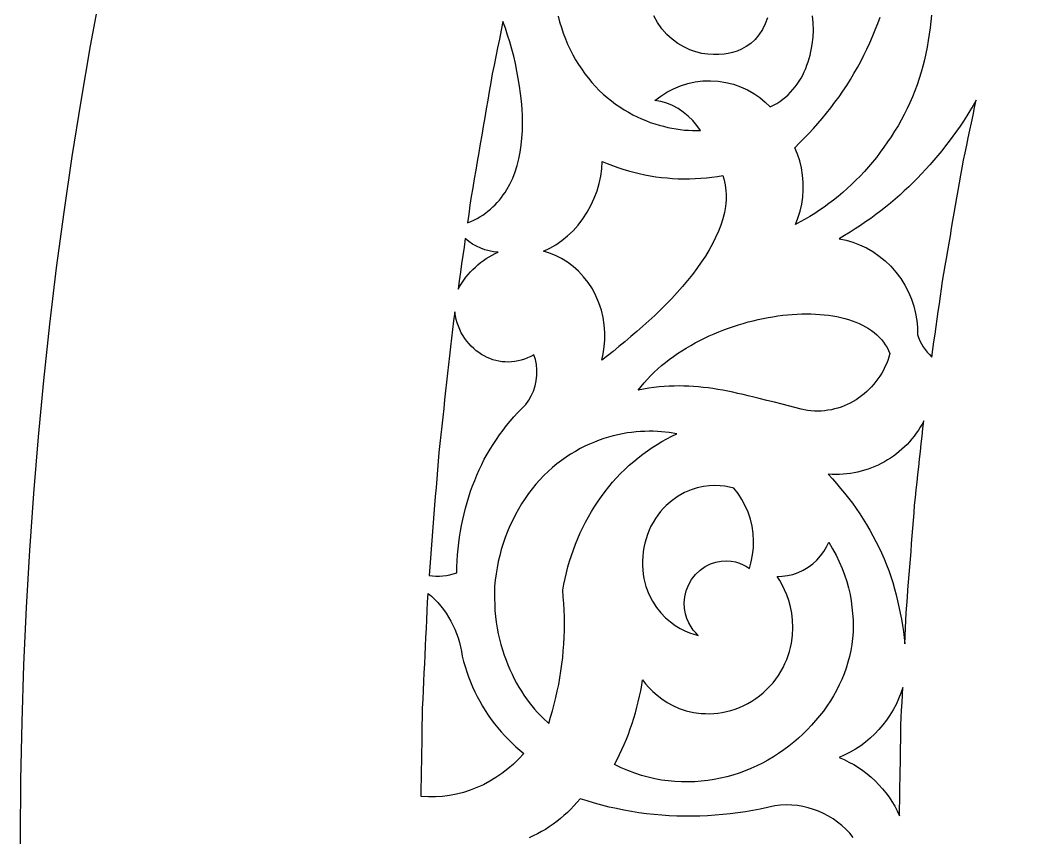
# Model space of a CAD drawing. Extents: x -1903 to -234, y -575 to 545.
# Drawn here: x -1902.9 to -1775.9, y -14.8 to 87.5 of the extents above; entities that cross this region are included whole.
import ezdxf

# ---------------------------------------------------------------- set-up
doc = ezdxf.new("R2010")
doc.units = 0
doc.layers.add('LAYER_1', color=18, linetype='CONTINUOUS')

msp = doc.modelspace()

# ---------------------------------------------------------------- linework, layer by layer
at = {"layer": 'LAYER_1'}
msp.add_lwpolyline([(-1342.912552403855, 545.219890420859, 0.4142135623730951), (-1902.912552403855, -14.78010957914103, 0.4142135623730951), (-1342.912552403855, -574.780109579141, 0.4142135623730951), (-782.912552403855, -14.78010957914103, 0.4142135623730951)], format="xyb", close=True, dxfattribs=at)
for points in [[(-1835.584838867188, 88.0630111694336), (-1835.409057617188, 87.33679962158203), (-1835.183715820312, 86.62749481201172), (-1834.958251953125, 85.91920471191406), (-1834.684692382812, 85.23387145996094), (-1834.411010742188, 84.54951477050781), (-1834.091796875, 83.89366912841797), (-1833.772338867188, 83.23883819580078), (-1833.410400390625, 82.61739349365234), (-1833.048217773438, 81.99695587158203), (-1832.647338867188, 81.41434478759766), (-1832.246215820312, 80.83262634277344), (-1831.810546875, 80.29206848144531), (-1831.374633789062, 79.75253295898438), (-1830.908813476562, 79.25672912597656), (-1830.442749023438, 78.76189422607422), (-1829.951538085938, 78.31269073486328), (-1829.455078125, 77.8633804321289), (-1828.934204101562, 77.45985412597656), (-1828.413330078125, 77.0570297241211), (-1827.878540039062, 76.70130157470703), (-1827.343627929688, 76.34624481201172), (-1826.799560546875, 76.0378189086914), (-1826.25537109375, 75.72987365722656), (-1825.70654296875, 75.46747589111328), (-1825.157592773438, 75.2054443359375), (-1824.60791015625, 74.98734283447266), (-1824.058349609375, 74.76942443847656), (-1823.51171875, 74.59339904785156), (-1822.965087890625, 74.41754150390625), (-1822.424926757812, 74.28111267089844), (-1821.884643554688, 74.14468383789062), (-1821.353515625, 74.04515838623047), (-1820.822509765625, 73.94563293457031), (-1820.302978515625, 73.88017272949219), (-1819.783569335938, 73.81464385986328), (-1819.277709960938, 73.78038024902344), (-1818.77197265625, 73.74607849121094), (-1817.790771484375, 73.73394012451172), (-1818.2353515625, 74.37886810302734), (-1818.7431640625, 74.98709106445312), (-1819.309692382812, 75.54861450195312), (-1819.928833007812, 76.0541000366211), (-1820.588012695312, 76.49465942382812), (-1821.280151367188, 76.86421203613281), (-1822.000122070312, 77.15930938720703), (-1822.737426757812, 77.3775634765625), (-1823.481689453125, 77.51883697509766), (-1822.763793945312, 78.05811309814453), (-1821.990112304688, 78.54808044433594), (-1821.164672851562, 78.97931671142578), (-1820.293334960938, 79.34329223632812), (-1819.383544921875, 79.632080078125), (-1818.443969726562, 79.83915710449219), (-1817.484252929688, 79.9595947265625), (-1816.515258789062, 79.99046325683594), (-1815.548217773438, 79.93061065673828), (-1814.59423828125, 79.78150939941406), (-1813.6640625, 79.54625701904297), (-1812.767700195312, 79.23011779785156), (-1811.914184570312, 78.83985900878906), (-1811.110717773438, 78.38349914550781), (-1810.363525390625, 77.86986541748047), (-1809.676635742188, 77.30841064453125), (-1809.052856445312, 76.7086181640625), (-1808.635498046875, 76.91674041748047), (-1808.236083984375, 77.14434814453125), (-1807.854614257812, 77.39060974121094), (-1807.490844726562, 77.65477752685547), (-1807.14453125, 77.93585205078125), (-1806.815673828125, 78.2330093383789), (-1806.50390625, 78.54560852050781), (-1806.209350585938, 78.8726577758789), (-1805.931762695312, 79.2135238647461), (-1805.6708984375, 79.56721496582031), (-1805.426635742188, 79.93293762207031), (-1805.198974609375, 80.30996704101562), (-1804.987548828125, 80.69750213623047), (-1804.792236328125, 81.09465789794922), (-1804.613037109375, 81.50071716308594), (-1804.44970703125, 81.9148941040039), (-1804.302124023438, 82.3362045288086), (-1804.169921875, 82.76402282714844), (-1804.05322265625, 83.19756317138672), (-1803.951782226562, 83.63593292236328), (-1803.865478515625, 84.07833099365234), (-1803.794067382812, 84.52404022216797), (-1803.695434570312, 85.42186737060547), (-1803.65478515625, 86.32306671142578), (-1803.670776367188, 87.2211685180664), (-1803.742309570312, 88.1094970703125)], [(-1809.403198242188, 87.87344360351562), (-1809.671264648438, 87.1010971069336), (-1810.02880859375, 86.38029479980469), (-1810.462646484375, 85.7261962890625), (-1810.956665039062, 85.1495361328125), (-1811.493530273438, 84.65632629394531), (-1812.056762695312, 84.24813842773438), (-1812.630859375, 83.92285919189453), (-1813.202758789062, 83.67535400390625), (-1813.761962890625, 83.49867248535156), (-1814.300537109375, 83.38458251953125), (-1814.812866210938, 83.32476043701172), (-1815.46484375, 83.26348876953125), (-1816.149291992188, 83.25243377685547), (-1816.8623046875, 83.29932403564453), (-1817.598266601562, 83.4117660522461), (-1818.35009765625, 83.59709167480469), (-1819.109008789062, 83.86172485351562), (-1819.864624023438, 84.21090698242188), (-1820.605224609375, 84.64812469482422), (-1821.318115234375, 85.17428588867188), (-1821.990112304688, 85.7878189086914), (-1822.608276367188, 86.48420715332031), (-1823.160522460938, 87.25584411621094), (-1823.636596679688, 88.09210968017578)], [(-1788.884765625, 88.20648193359375), (-1788.962280273438, 87.4052963256836), (-1789.039672851562, 86.60456848144531), (-1789.161499023438, 85.80484771728516), (-1789.283325195312, 85.00527954101562), (-1789.424926757812, 84.20463562011719), (-1789.56640625, 83.40399932861328), (-1789.751953125, 82.61106872558594), (-1789.9375, 81.81814575195312), (-1790.166625976562, 81.03623962402344), (-1790.395874023438, 80.25410461425781), (-1790.667602539062, 79.4863052368164), (-1790.939575195312, 78.71812438964844), (-1791.252685546875, 77.96743774414062), (-1791.56591796875, 77.21622467041016), (-1791.918579101562, 76.4854507446289), (-1792.271484375, 75.75401306152344), (-1792.661743164062, 75.04573059082031), (-1793.05224609375, 74.336669921875), (-1793.477661132812, 73.65338134765625), (-1793.903442382812, 72.9691162109375), (-1794.361572265625, 72.31287384033203), (-1794.81982421875, 71.65557098388672), (-1795.292846679688, 71.02545928955078), (-1795.759155273438, 70.39286041259766), (-1796.252807617188, 69.79196166992188), (-1796.746704101562, 69.19002532958984), (-1797.264892578125, 68.62113952636719), (-1797.783325195312, 68.05110168457031), (-1798.323120117188, 67.51517486572266), (-1798.863159179688, 66.97815704345703), (-1799.421264648438, 66.47598266601562), (-1799.979614257812, 65.97264099121094), (-1800.552978515625, 65.5046615600586), (-1801.126708984375, 65.03553009033203), (-1801.71240234375, 64.60189819335938), (-1802.298217773438, 64.16714477539062), (-1802.893310546875, 63.76772689819336), (-1803.488403320312, 63.36731338500977), (-1804.089965820312, 63.00201797485352), (-1804.691650390625, 62.6356086730957), (-1805.296997070312, 62.30373001098633), (-1805.902587890625, 61.97088241577148), (-1805.580200195312, 62.79126358032227), (-1805.316528320312, 63.6445198059082), (-1805.115844726562, 64.52438354492188), (-1804.98193359375, 65.42375946044922), (-1804.917114257812, 66.33500671386719), (-1804.922729492188, 67.24992370605469), (-1804.99853515625, 68.160400390625), (-1805.14306640625, 69.05839538574219), (-1805.353881835938, 69.93597412109375), (-1805.626953125, 70.7861328125), (-1805.957641601562, 71.60234832763672), (-1805.378051757812, 72.18803405761719), (-1804.798583984375, 72.77236938476562), (-1804.23388671875, 73.38581848144531), (-1803.652587890625, 73.99462890625), (-1803.092651367188, 74.63249206542969), (-1802.532836914062, 75.26898193359375), (-1801.99658203125, 75.93343353271484), (-1801.460571289062, 76.59664916992188), (-1800.9501953125, 77.28648376464844), (-1800.440063476562, 77.97522735595703), (-1799.95751953125, 78.6891860961914), (-1799.475219726562, 79.40205383300781), (-1799.0224609375, 80.1385498046875), (-1798.569946289062, 80.8741226196289), (-1798.148681640625, 81.63158416748047), (-1797.727661132812, 82.38814544677734), (-1797.339477539062, 83.16482543945312), (-1796.951538085938, 83.94071960449219), (-1796.597778320312, 84.73471069335938), (-1796.244262695312, 85.52803802490234), (-1795.926147460938, 86.33731842041016), (-1795.586181640625, 87.1411361694336), (-1795.2783203125, 87.9576644897461)], [(-1798.650634765625, -14.74060440063477), (-1799.09716796875, -14.21025657653809), (-1799.575073242188, -13.71271991729736), (-1800.082397460938, -13.24886512756348), (-1800.6171875, -12.81975936889648), (-1801.177368164062, -12.4264087677002), (-1801.761108398438, -12.0699291229248), (-1802.366333007812, -11.75137329101562), (-1802.991088867188, -11.47181415557861), (-1803.633422851562, -11.23243427276611), (-1804.291381835938, -11.03434658050537), (-1804.962890625, -10.87868022918701), (-1805.646118164062, -10.76658344268799), (-1806.3388671875, -10.69938850402832), (-1807.039428710938, -10.67818355560303), (-1807.74560546875, -10.70415115356445), (-1808.45556640625, -10.77857112884521), (-1809.377075195312, -10.98371028900146), (-1810.298583984375, -11.18960094451904), (-1811.231811523438, -11.35818386077881), (-1812.164916992188, -11.5274658203125), (-1813.107421875, -11.65811443328857), (-1814.049926757812, -11.78940010070801), (-1814.99951171875, -11.88105773925781), (-1815.948974609375, -11.97301864624023), (-1816.902954101562, -12.02460670471191), (-1817.857055664062, -12.07633495330811), (-1818.813110351562, -12.08693313598633), (-1819.769165039062, -12.09759521484375), (-1820.724853515625, -12.06654071807861), (-1821.680541992188, -12.03547286987305), (-1822.63330078125, -11.96245765686035), (-1823.586059570312, -11.88917446136475), (-1824.533325195312, -11.7739896774292), (-1825.480712890625, -11.65837287902832), (-1826.420166015625, -11.50108909606934), (-1827.359619140625, -11.34312629699707), (-1828.288818359375, -11.14392852783203), (-1829.218139648438, -10.9439001083374), (-1830.134765625, -10.70327091217041), (-1831.051513671875, -10.46176052093506), (-1831.953491210938, -10.18039703369141), (-1832.85546875, -9.89802074432373), (-1833.234619140625, -10.33905220031738), (-1833.613647460938, -10.78066730499268), (-1834.023193359375, -11.19606494903564), (-1834.432739257812, -11.61205863952637), (-1834.8701171875, -11.99827575683594), (-1835.307495117188, -12.38526630401611), (-1835.76953125, -12.73915481567383), (-1836.231567382812, -13.09360980987549), (-1836.71484375, -13.41242408752441), (-1837.197998046875, -13.73176574707031), (-1837.698608398438, -14.01316547393799), (-1838.19921875, -14.2950382232666), (-1838.713134765625, -14.5373706817627), (-1839.22705078125, -14.78010940551758)]]:
    msp.add_lwpolyline(points, dxfattribs=at)
for points in [[(-1842.512084960938, 87.38297271728516), (-1842.733642578125, 86.29313659667969), (-1842.955200195312, 85.20341491699219), (-1843.1767578125, 84.1136245727539), (-1843.398315429688, 83.02384185791016), (-1843.619873046875, 81.93408203125), (-1843.841430664062, 80.8443374633789), (-1844.030639648438, 79.74853515625), (-1844.2177734375, 78.65226745605469), (-1844.404907226562, 77.55601501464844), (-1844.592041015625, 76.45978546142578), (-1844.779174804688, 75.36366271972656), (-1844.966430664062, 74.26746368408203), (-1845.153564453125, 73.1712875366211), (-1845.340698242188, 72.07511901855469), (-1845.52783203125, 70.97907257080078), (-1845.714965820312, 69.88294219970703), (-1845.902099609375, 68.78683471679688), (-1846.089233398438, 67.69074249267578), (-1846.2763671875, 66.59476470947266), (-1846.463500976562, 65.49870300292969), (-1846.632202148438, 64.39974975585938), (-1846.784790039062, 63.29826736450195), (-1846.937377929688, 62.19689559936523), (-1846.52685546875, 62.36416244506836), (-1846.13134765625, 62.54546737670898), (-1845.750854492188, 62.74029922485352), (-1845.38525390625, 62.94834518432617), (-1845.034057617188, 63.16938400268555), (-1844.697387695312, 63.40300369262695), (-1844.375, 63.64880752563477), (-1844.066650390625, 63.90657424926758), (-1843.772094726562, 64.1759033203125), (-1843.4912109375, 64.45650482177734), (-1843.215087890625, 64.74666595458984), (-1842.950439453125, 65.04722595214844), (-1842.69873046875, 65.35800170898438), (-1842.459716796875, 65.67871856689453), (-1842.233154296875, 66.0090560913086), (-1842.018920898438, 66.34873962402344), (-1841.626708984375, 67.05476379394531), (-1841.28173828125, 67.79424285888672), (-1840.982421875, 68.5646743774414), (-1840.727294921875, 69.3636245727539), (-1840.515014648438, 70.1884994506836), (-1840.34423828125, 71.03697967529297), (-1840.21337890625, 71.9063491821289), (-1840.120971679688, 72.79419708251953), (-1840.065673828125, 73.69808197021484), (-1840.046142578125, 74.615478515625), (-1840.060668945312, 75.5437240600586), (-1840.108154296875, 76.48046112060547), (-1840.186889648438, 77.42291259765625), (-1840.295654296875, 78.3686752319336), (-1840.432861328125, 79.31512451171875), (-1840.59423828125, 80.25894927978516), (-1840.756958007812, 81.19361877441406), (-1840.944213867188, 82.1209716796875), (-1841.154907226562, 83.03852081298828), (-1841.387573242188, 83.94345092773438), (-1841.640991210938, 84.83312225341797), (-1841.913696289062, 85.70478057861328), (-1842.204467773438, 86.55572509765625)], [(-1783.283325195312, 77.5511703491211), (-1783.666625976562, 76.88859558105469), (-1784.050170898438, 76.22525024414062), (-1784.457763671875, 75.5771713256836), (-1784.865478515625, 74.92832946777344), (-1785.296875, 74.2951889038086), (-1785.728393554688, 73.66114044189453), (-1786.182983398438, 73.0432357788086), (-1786.637817382812, 72.42436218261719), (-1787.115112304688, 71.82209014892578), (-1787.592651367188, 71.21879577636719), (-1788.092163085938, 70.63257598876953), (-1788.586059570312, 70.0441665649414), (-1789.0869140625, 69.47054290771484), (-1789.587890625, 68.89579010009766), (-1790.1103515625, 68.33909606933594), (-1790.632934570312, 67.78131103515625), (-1791.17626953125, 67.24209594726562), (-1791.719848632812, 66.70167541503906), (-1792.28369140625, 66.18034362792969), (-1792.847778320312, 65.65778350830078), (-1793.431640625, 65.15494537353516), (-1794.015625, 64.6507568359375), (-1794.618896484375, 64.16685485839844), (-1795.222412109375, 63.68159103393555), (-1795.844482421875, 63.21716690063477), (-1796.466918945312, 62.75137710571289), (-1797.107421875, 62.30692672729492), (-1797.748168945312, 61.86118698120117), (-1798.406494140625, 61.43740463256836), (-1799.06494140625, 61.0123176574707), (-1799.740600585938, 60.60971450805664), (-1800.416381835938, 60.20582962036133), (-1799.56591796875, 60.02682876586914), (-1798.71044921875, 59.77706527709961), (-1797.858276367188, 59.45391464233398), (-1797.018188476562, 59.05639266967773), (-1796.199829101562, 58.58456039428711), (-1795.412719726562, 58.04040145874023), (-1794.666381835938, 57.42724227905273), (-1793.969848632812, 56.75012588500977), (-1793.314697265625, 56.01288986206055), (-1792.720336914062, 55.22509384155273), (-1792.195434570312, 54.39578628540039), (-1791.744384765625, 53.53442764282227), (-1791.3701171875, 52.65078353881836), (-1791.07373046875, 51.75433731079102), (-1790.854614257812, 50.85461044311523), (-1790.710815429688, 49.96024703979492), (-1790.639038085938, 49.0793342590332), (-1790.635131835938, 48.21878433227539), (-1790.48974609375, 47.818359375), (-1790.320190429688, 47.42941284179688), (-1790.127075195312, 47.05300903320312), (-1789.911010742188, 46.69021606445312), (-1789.672729492188, 46.34198760986328), (-1789.412963867188, 46.00936889648438), (-1789.13232421875, 45.6932258605957), (-1788.831665039062, 45.39457702636719), (-1788.696166992188, 46.34505844116211), (-1788.560791015625, 47.29545211791992), (-1788.425415039062, 48.245849609375), (-1788.2900390625, 49.19633102416992), (-1788.154663085938, 50.14672470092773), (-1788.019287109375, 51.09720230102539), (-1787.883911132812, 52.0475959777832), (-1787.74853515625, 52.99807357788086), (-1787.613159179688, 53.94846725463867), (-1787.477783203125, 54.89886093139648), (-1787.335083007812, 55.84817886352539), (-1787.169921875, 56.79385757446289), (-1787.004760742188, 57.7396125793457), (-1786.839599609375, 58.6852912902832), (-1786.674438476562, 59.63105392456055), (-1786.50927734375, 60.57673263549805), (-1786.344116210938, 61.52240371704102), (-1786.178955078125, 62.46816635131836), (-1786.013793945312, 63.41383743286133), (-1785.8486328125, 64.35958862304688), (-1785.683471679688, 65.30526733398438), (-1785.518310546875, 66.25102233886719), (-1785.353149414062, 67.19669342041016), (-1785.18798828125, 68.14236450195312), (-1785.022827148438, 69.08811950683594), (-1784.84228515625, 70.03083801269531), (-1784.6474609375, 70.9709243774414), (-1784.452514648438, 71.91092681884766), (-1784.257690429688, 72.85101318359375), (-1784.062866210938, 73.791015625), (-1783.867919921875, 74.73101043701172), (-1783.673095703125, 75.67109680175781), (-1783.478271484375, 76.61109161376953)], [(-1814.970092773438, 68.10076141357422), (-1814.857788085938, 67.7198486328125), (-1814.764282226562, 67.33783721923828), (-1814.689208984375, 66.95481872558594), (-1814.63232421875, 66.5707778930664), (-1814.59326171875, 66.185791015625), (-1814.571655273438, 65.80004119873047), (-1814.567016601562, 65.41352081298828), (-1814.5791015625, 65.02629852294922), (-1814.607543945312, 64.63855743408203), (-1814.651977539062, 64.25019836425781), (-1814.787353515625, 63.47232437133789), (-1814.982299804688, 62.69342422485352), (-1815.23388671875, 61.91391372680664), (-1815.539428710938, 61.13467025756836), (-1815.895751953125, 60.35622787475586), (-1816.28125, 59.57629776000977), (-1816.704956054688, 58.79753494262695), (-1817.170654296875, 58.02168655395508), (-1817.675659179688, 57.24946212768555), (-1818.217041015625, 56.48184585571289), (-1818.7919921875, 55.71941757202148), (-1819.3974609375, 54.96303176879883), (-1820.03076171875, 54.21367263793945), (-1820.688842773438, 53.47206497192383), (-1821.368896484375, 52.73915481567383), (-1822.067993164062, 52.0160026550293), (-1822.783325195312, 51.30332565307617), (-1823.511962890625, 50.60224533081055), (-1824.250854492188, 49.91379928588867), (-1824.999389648438, 49.24726486206055), (-1825.748291015625, 48.5787239074707), (-1826.500122070312, 47.94379043579102), (-1827.252197265625, 47.30691909790039), (-1827.99560546875, 46.70795440673828), (-1828.724243164062, 46.10527038574219), (-1829.427368164062, 45.54437255859375), (-1830.130737304688, 44.98190307617188), (-1829.959106445312, 45.80800628662109), (-1829.844848632812, 46.67097091674805), (-1829.768188476562, 47.56171798706055), (-1829.758422851562, 48.4756965637207), (-1829.822265625, 49.40473556518555), (-1829.963256835938, 50.33897018432617), (-1830.183349609375, 51.26803207397461), (-1830.482666015625, 52.18078994750977), (-1830.859497070312, 53.06607437133789), (-1831.310180664062, 53.9129753112793), (-1831.829345703125, 54.71154403686523), (-1832.409912109375, 55.45283889770508), (-1833.043701171875, 56.12932968139648), (-1833.721313476562, 56.73527908325195), (-1834.43310546875, 57.26694107055664), (-1835.169311523438, 57.72207260131836), (-1835.92041015625, 58.1005973815918), (-1836.677368164062, 58.40384292602539), (-1837.432006835938, 58.63456344604492), (-1836.651000976562, 59.00449752807617), (-1835.8818359375, 59.44728469848633), (-1835.1328125, 59.9627799987793), (-1834.412963867188, 60.54933547973633), (-1833.731079101562, 61.20379257202148), (-1833.095458984375, 61.92144393920898), (-1832.513916015625, 62.69608688354492), (-1831.967529296875, 63.51626205444336), (-1831.484375, 64.37722778320312), (-1831.07080078125, 65.27005767822266), (-1830.729736328125, 66.18527221679688), (-1830.462158203125, 67.11309051513672), (-1830.26806640625, 68.0440444946289), (-1830.145385742188, 68.96931457519531), (-1830.091186523438, 69.88041687011719), (-1829.4462890625, 69.61780548095703), (-1828.801391601562, 69.35568237304688), (-1828.140380859375, 69.1277084350586), (-1827.479370117188, 68.90013122558594), (-1826.804565429688, 68.70801544189453), (-1826.129760742188, 68.51611328125), (-1825.443725585938, 68.36072540283203), (-1824.757568359375, 68.2053451538086), (-1824.062866210938, 68.08708190917969), (-1823.368041992188, 67.96881866455078), (-1822.667358398438, 67.88799285888672), (-1821.966552734375, 67.80706024169922), (-1821.262451171875, 67.76371765136719), (-1820.558471679688, 67.72016143798828), (-1819.853881835938, 67.71390533447266), (-1819.1494140625, 67.7074203491211), (-1818.447021484375, 67.73785400390625), (-1817.744750976562, 67.76777648925781), (-1817.047241210938, 67.83396911621094), (-1816.349975585938, 67.8995590209961), (-1815.659912109375, 68.00050354003906)], [(-1843.106323242188, 58.51214981079102), (-1843.668212890625, 58.57033157348633), (-1844.220825195312, 58.67448806762695), (-1844.762084960938, 58.82406997680664), (-1845.289794921875, 59.01804733276367), (-1845.8017578125, 59.25564193725586), (-1846.295654296875, 59.53610610961914), (-1846.769165039062, 59.85853958129883), (-1847.220336914062, 60.2221565246582), (-1847.370483398438, 59.16774368286133), (-1847.520751953125, 58.11343002319336), (-1847.6708984375, 57.05900955200195), (-1847.821044921875, 56.00469589233398), (-1847.971313476562, 54.95027542114258), (-1848.121459960938, 53.89595413208008), (-1847.894287109375, 54.28435897827148), (-1847.653686523438, 54.66140365600586), (-1847.400268554688, 55.02653884887695), (-1847.134155273438, 55.3795051574707), (-1846.85595703125, 55.71985244750977), (-1846.56591796875, 56.04705429077148), (-1846.2646484375, 56.36076736450195), (-1845.952270507812, 56.66064071655273), (-1845.62939453125, 56.94616317749023), (-1845.29638671875, 57.21709060668945), (-1844.953491210938, 57.47281265258789), (-1844.601318359375, 57.71318435668945), (-1844.240112304688, 57.93761825561523), (-1843.870239257812, 58.14587020874023), (-1843.4921875, 58.33745193481445)], [(-1838.63037109375, 45.68172836303711), (-1839.020874023438, 45.4685173034668), (-1839.41552734375, 45.2846565246582), (-1839.813232421875, 45.12962341308594), (-1840.213256835938, 45.00289154052734), (-1840.614501953125, 44.90412521362305), (-1841.016235351562, 44.83271026611328), (-1841.417358398438, 44.78821563720703), (-1841.817138671875, 44.77031326293945), (-1842.214477539062, 44.77838897705078), (-1842.608520507812, 44.81201171875), (-1842.998413085938, 44.87075805664062), (-1843.383056640625, 44.95418930053711), (-1843.76171875, 45.06169128417969), (-1844.133422851562, 45.19301605224609), (-1844.497314453125, 45.34744262695312), (-1844.852294921875, 45.52471923828125), (-1845.197509765625, 45.72420883178711), (-1845.532104492188, 45.945556640625), (-1845.855224609375, 46.1881217956543), (-1846.165771484375, 46.45153427124023), (-1846.463012695312, 46.7352409362793), (-1846.745849609375, 47.03876876831055), (-1847.013549804688, 47.36154937744141), (-1847.265014648438, 47.70309448242188), (-1847.49951171875, 48.06292343139648), (-1847.716064453125, 48.44034194946289), (-1847.91357421875, 48.83504486083984), (-1848.085083007812, 49.24551773071289), (-1848.229614257812, 49.67136764526367), (-1848.35205078125, 50.11259078979492), (-1848.451293945312, 50.56865310668945), (-1848.526611328125, 51.03902053833008), (-1848.682373046875, 49.94440841674805), (-1848.829345703125, 48.84859848022461), (-1848.95068359375, 47.74954605102539), (-1849.072021484375, 46.65049362182617), (-1849.193359375, 45.55153656005859), (-1849.314819335938, 44.45248794555664), (-1849.436157226562, 43.35343551635742), (-1849.557495117188, 42.2543830871582), (-1849.678833007812, 41.15542602539062), (-1849.800170898438, 40.05637741088867), (-1849.921508789062, 38.95732498168945), (-1850.042846679688, 37.85837173461914), (-1850.164184570312, 36.75931930541992), (-1850.285522460938, 35.66027069091797), (-1850.406860351562, 34.56122207641602), (-1850.528198242188, 33.46226501464844), (-1850.622924804688, 32.36070251464844), (-1850.709594726562, 31.25837326049805), (-1850.796264648438, 30.15604400634766), (-1850.882934570312, 29.05381393432617), (-1850.969604492188, 27.95148468017578), (-1851.056274414062, 26.84915924072266), (-1851.142944335938, 25.74682998657227), (-1851.229614257812, 24.64459991455078), (-1851.316284179688, 23.54227066040039), (-1851.402954101562, 22.43994522094727), (-1851.489501953125, 21.33761978149414), (-1851.576171875, 20.23538589477539), (-1851.662841796875, 19.13306045532227), (-1851.74951171875, 18.03073501586914), (-1851.318359375, 17.98247528076172), (-1850.884643554688, 17.96054458618164), (-1850.449584960938, 17.96503829956055), (-1850.013916015625, 17.99613952636719), (-1849.578857421875, 18.05375671386719), (-1849.145385742188, 18.13816833496094), (-1848.71435546875, 18.24928665161133), (-1848.286987304688, 18.38739776611328), (-1848.271850585938, 19.13931274414062), (-1848.239379882812, 19.88931655883789), (-1848.189575195312, 20.6369514465332), (-1848.122802734375, 21.38168334960938), (-1848.038940429688, 22.12334060668945), (-1847.938354492188, 22.86129760742188), (-1847.821166992188, 23.59529113769531), (-1847.687255859375, 24.32478713989258), (-1847.537109375, 25.04953384399414), (-1847.37060546875, 25.76899337768555), (-1847.18798828125, 26.48282241821289), (-1846.989501953125, 27.19067764282227), (-1846.775024414062, 27.89212799072266), (-1846.544799804688, 28.58673858642578), (-1846.299072265625, 29.27416610717773), (-1846.037841796875, 29.9539909362793), (-1845.761352539062, 30.62587356567383), (-1845.469604492188, 31.28929901123047), (-1845.162841796875, 31.94402694702148), (-1844.841186523438, 32.58964538574219), (-1844.486206054688, 33.22408294677734), (-1844.114624023438, 33.84837341308594), (-1843.728637695312, 34.46242904663086), (-1843.32861328125, 35.06593322753906), (-1842.914672851562, 35.65839004516602), (-1842.486938476562, 36.23967361450195), (-1842.045532226562, 36.8092041015625), (-1841.590698242188, 37.36667633056641), (-1841.122436523438, 37.91179275512695), (-1840.640869140625, 38.44416046142578), (-1840.146362304688, 38.96339797973633), (-1839.638916015625, 39.46930694580078), (-1839.275024414062, 39.97613525390625), (-1838.95458984375, 40.53406143188477), (-1838.6865234375, 41.13610458374023), (-1838.478271484375, 41.77322769165039), (-1838.33544921875, 42.4345703125), (-1838.261474609375, 43.10799026489258), (-1838.256958007812, 43.78097534179688), (-1838.320068359375, 44.44144058227539), (-1838.446655273438, 45.07819747924805)], [(-1794.0849609375, 45.83219909667969), (-1794.207763671875, 45.39587020874023), (-1794.349731445312, 44.97005844116211), (-1794.510498046875, 44.55514907836914), (-1794.689331054688, 44.15135192871094), (-1794.885498046875, 43.75905609130859), (-1795.0986328125, 43.37856674194336), (-1795.328002929688, 43.0101203918457), (-1795.572998046875, 42.65402984619141), (-1795.8291015625, 42.31021118164062), (-1796.09228515625, 41.9783821105957), (-1796.369750976562, 41.65994644165039), (-1796.66064453125, 41.35523223876953), (-1796.964477539062, 41.06459426879883), (-1797.28076171875, 40.78828811645508), (-1797.608764648438, 40.52667617797852), (-1797.947998046875, 40.28020095825195), (-1798.297729492188, 40.04914474487305), (-1798.657470703125, 39.83386993408203), (-1799.026489257812, 39.6347541809082), (-1799.404418945312, 39.45209121704102), (-1799.790405273438, 39.28643417358398), (-1800.183837890625, 39.13800048828125), (-1800.584350585938, 39.00718307495117), (-1800.9912109375, 38.89445877075195), (-1801.403686523438, 38.80015182495117), (-1801.821411132812, 38.72465515136719), (-1802.243530273438, 38.66830062866211), (-1802.669555664062, 38.63166809082031), (-1803.098999023438, 38.61508560180664), (-1803.531005859375, 38.61888885498047), (-1803.965209960938, 38.64358139038086), (-1804.40087890625, 38.68950653076172), (-1805.192749023438, 38.88812255859375), (-1805.984741210938, 39.08710861206055), (-1806.776611328125, 39.28646087646484), (-1807.568481445312, 39.48617553710938), (-1808.527221679688, 39.72940444946289), (-1809.485961914062, 39.97308349609375), (-1810.444702148438, 40.21730804443359), (-1811.120361328125, 40.38229370117188), (-1811.7958984375, 40.54744338989258), (-1812.448486328125, 40.69763946533203), (-1813.10107421875, 40.84804153442383), (-1813.735107421875, 40.98125457763672), (-1814.369140625, 41.11471557617188), (-1814.989135742188, 41.22873687744141), (-1815.609130859375, 41.34295272827148), (-1816.219482421875, 41.43555450439453), (-1816.829833984375, 41.52829742431641), (-1817.43505859375, 41.59714508056641), (-1818.040283203125, 41.66607666015625), (-1818.644897460938, 41.7089958190918), (-1819.24951171875, 41.7518424987793), (-1819.85791015625, 41.76644897460938), (-1820.466430664062, 41.78091430664062), (-1821.083129882812, 41.76488876342773), (-1821.699951171875, 41.7486457824707), (-1822.32568359375, 41.70793533325195), (-1822.959106445312, 41.6501350402832), (-1823.60107421875, 41.57448577880859), (-1824.252807617188, 41.48058319091797), (-1824.91552734375, 41.36755752563477), (-1825.590209960938, 41.23499298095703), (-1825.22119140625, 41.7069206237793), (-1824.834228515625, 42.16875076293945), (-1824.43017578125, 42.6202507019043), (-1824.009521484375, 43.06127166748047), (-1823.5732421875, 43.49168395996094), (-1823.121704101562, 43.9112663269043), (-1822.655883789062, 44.31980133056641), (-1822.176147460938, 44.71725463867188), (-1821.683471679688, 45.10342407226562), (-1821.178344726562, 45.4780158996582), (-1820.647827148438, 45.83464813232422), (-1820.112548828125, 46.18973159790039), (-1819.557006835938, 46.52205276489258), (-1819.001586914062, 46.85345458984375), (-1818.428833007812, 47.16145706176758), (-1817.856079101562, 47.46873092651367), (-1817.268676757812, 47.75199508666992), (-1816.681396484375, 48.0345458984375), (-1816.082153320312, 48.29268264770508), (-1815.48291015625, 48.55004501342773), (-1814.87451171875, 48.78261184692383), (-1814.266235351562, 49.01435089111328), (-1813.651489257812, 49.22092819213867), (-1813.036743164062, 49.42672348022461), (-1812.418212890625, 49.6069221496582), (-1811.7998046875, 49.78639602661133), (-1811.180419921875, 49.93986129760742), (-1810.56103515625, 50.09264755249023), (-1809.943237304688, 50.21903610229492), (-1809.325561523438, 50.34489822387695), (-1808.712158203125, 50.44397354125977), (-1808.098876953125, 50.54250717163086), (-1807.492797851562, 50.61388778686523), (-1806.886596679688, 50.68487930297852), (-1806.290283203125, 50.72836685180664), (-1805.693969726562, 50.77153396606445), (-1805.110107421875, 50.78684616088867), (-1804.526245117188, 50.80191421508789), (-1803.957641601562, 50.78886795043945), (-1803.38916015625, 50.77557754516602), (-1802.838500976562, 50.73373794555664), (-1802.287841796875, 50.6919059753418), (-1801.752319335938, 50.62846755981445), (-1801.227783203125, 50.55053329467773), (-1800.71484375, 50.45801162719727), (-1800.214233398438, 50.35085678100586), (-1799.726806640625, 50.22896194458008), (-1799.2529296875, 50.09238815307617), (-1798.79345703125, 49.9409294128418), (-1798.348999023438, 49.77455520629883), (-1797.920166015625, 49.59322738647461), (-1797.5078125, 49.39683151245117), (-1797.112548828125, 49.18531036376953), (-1796.734985351562, 48.95854568481445), (-1796.375854492188, 48.71648406982422), (-1796.035888671875, 48.45899200439453), (-1795.715698242188, 48.18600845336914), (-1795.415893554688, 47.8974723815918), (-1795.13720703125, 47.59323120117188), (-1794.88037109375, 47.27313232421875), (-1794.646118164062, 46.93709182739258), (-1794.434936523438, 46.58502578735352), (-1794.247680664062, 46.21676254272461)], [(-1789.828002929688, 37.41150665283203), (-1790.04248046875, 37.00511169433594), (-1790.271362304688, 36.60921096801758), (-1790.514282226562, 36.22390365600586), (-1790.770751953125, 35.84944534301758), (-1791.040405273438, 35.48611068725586), (-1791.32275390625, 35.13391494750977), (-1791.617553710938, 34.79330444335938), (-1791.924194335938, 34.46429824829102), (-1792.242431640625, 34.14727020263672), (-1792.571655273438, 33.84233093261719), (-1792.91162109375, 33.54986190795898), (-1793.261840820312, 33.26998519897461), (-1793.621948242188, 33.00291442871094), (-1793.991577148438, 32.7490348815918), (-1794.3701171875, 32.50839614868164), (-1794.75732421875, 32.28139114379883), (-1795.152587890625, 32.0682487487793), (-1795.555786132812, 31.86920166015625), (-1795.96630859375, 31.68456268310547), (-1796.383666992188, 31.51457595825195), (-1796.8076171875, 31.35939407348633), (-1797.237548828125, 31.21943283081055), (-1797.67333984375, 31.09493637084961), (-1798.1142578125, 30.9860725402832), (-1798.56005859375, 30.89326095581055), (-1799.01025390625, 30.8167610168457), (-1799.464477539062, 30.75674438476562), (-1799.922119140625, 30.71364593505859), (-1800.383056640625, 30.68772506713867), (-1800.8466796875, 30.67916870117188), (-1801.312622070312, 30.68840789794922), (-1801.780517578125, 30.71563720703125), (-1801.259033203125, 30.13689804077148), (-1800.737548828125, 29.55956268310547), (-1800.24072265625, 28.95394897460938), (-1799.741943359375, 28.34943771362305), (-1799.253784179688, 27.71664428710938), (-1798.765380859375, 27.08521270751953), (-1798.305419921875, 26.42875671386719), (-1797.845458984375, 25.77365875244141), (-1797.415893554688, 25.09550857543945), (-1796.986206054688, 24.41869735717773), (-1796.588989257812, 23.72100448608398), (-1796.191528320312, 23.02461624145508), (-1795.828369140625, 22.30970764160156), (-1795.464965820312, 21.59605407714844), (-1795.13720703125, 20.86626815795898), (-1794.809448242188, 20.13766479492188), (-1794.518432617188, 19.39543533325195), (-1794.227294921875, 18.6543083190918), (-1793.973876953125, 17.90216064453125), (-1793.720458984375, 17.15102005004883), (-1793.505493164062, 16.39151000976562), (-1793.290405273438, 15.63289833068848), (-1793.114013671875, 14.86851501464844), (-1792.937744140625, 14.10491561889648), (-1792.79443359375, 13.33790969848633), (-1792.633178710938, 12.57035255432129), (-1792.510498046875, 11.80219459533691), (-1792.387939453125, 11.0346565246582), (-1792.303466796875, 10.26893997192383), (-1792.219116210938, 9.503715515136719), (-1792.17333984375, 10.46869087219238), (-1792.12744140625, 11.43374824523926), (-1792.081665039062, 12.39872169494629), (-1792.035888671875, 13.36369323730469), (-1791.96337890625, 14.32697868347168), (-1791.887329101562, 15.29012680053711), (-1791.811157226562, 16.25318908691406), (-1791.735107421875, 17.21625137329102), (-1791.659057617188, 18.1793098449707), (-1791.5830078125, 19.1424560546875), (-1791.506958007812, 20.10551071166992), (-1791.430908203125, 21.06856918334961), (-1791.354736328125, 22.03170776367188), (-1791.278686523438, 22.9947624206543), (-1791.20263671875, 23.95781707763672), (-1791.126586914062, 24.92086791992188), (-1791.050537109375, 25.88400268554688), (-1790.974487304688, 26.84705352783203), (-1790.890747070312, 27.80938720703125), (-1790.784545898438, 28.76958084106445), (-1790.67822265625, 29.72985458374023), (-1790.571899414062, 30.69004440307617), (-1790.465698242188, 31.65023040771484), (-1790.359375, 32.61042022705078), (-1790.253173828125, 33.5706901550293), (-1790.146850585938, 34.5308723449707), (-1790.04052734375, 35.49105834960938), (-1789.934326171875, 36.45132446289062)], [(-1820.7431640625, 35.78031539916992), (-1821.684692382812, 35.93252563476562), (-1822.666748046875, 36.03908920288086), (-1823.17724609375, 36.0665283203125), (-1823.687866210938, 36.0940055847168), (-1824.217041015625, 36.09267425537109), (-1824.746215820312, 36.09122085571289), (-1825.292602539062, 36.0577507019043), (-1825.838989257812, 36.02407836914062), (-1826.400756835938, 35.95538711547852), (-1826.962524414062, 35.88631820678711), (-1827.537475585938, 35.77906036376953), (-1828.112426757812, 35.67142486572266), (-1828.69775390625, 35.52255249023438), (-1829.283081054688, 35.37319946289062), (-1829.875610351562, 35.17986297607422), (-1830.468139648438, 34.98594665527344), (-1831.064208984375, 34.74561309814453), (-1831.660278320312, 34.5045051574707), (-1832.255737304688, 34.21505737304688), (-1832.851318359375, 33.92482757568359), (-1833.441528320312, 33.58468246459961), (-1834.031860351562, 33.24365997314453), (-1834.612182617188, 32.85197448730469), (-1835.1923828125, 32.45942306518555), (-1835.757446289062, 32.01622009277344), (-1836.3134765625, 31.57114028930664), (-1836.8408203125, 31.07553100585938), (-1837.368286132812, 30.57886123657227), (-1837.868408203125, 30.0340690612793), (-1838.368530273438, 29.48819732666016), (-1838.836181640625, 28.89691925048828), (-1839.303955078125, 28.3046760559082), (-1839.734375, 27.67059707641602), (-1840.164794921875, 27.03559112548828), (-1840.5537109375, 26.36337661743164), (-1840.942626953125, 25.69021987915039), (-1841.2861328125, 24.98516082763672), (-1841.629638671875, 24.27926635742188), (-1841.9248046875, 23.54746627807617), (-1842.219970703125, 22.81486511230469), (-1842.464477539062, 22.0627555847168), (-1842.708984375, 21.31008148193359), (-1842.9013671875, 20.54459762573242), (-1843.09375, 19.77870178222656), (-1843.233642578125, 19.00667953491211), (-1843.373413085938, 18.23441314697266), (-1843.4609375, 17.46276473999023), (-1843.547607421875, 16.69098472595215), (-1843.56005859375, 15.92469024658203), (-1843.572387695312, 15.15846824645996), (-1843.536010742188, 14.40518379211426), (-1843.499633789062, 13.65211296081543), (-1843.417114257812, 12.91739082336426), (-1843.334594726562, 12.18291473388672), (-1843.209106445312, 11.4714241027832), (-1843.083618164062, 10.76047325134277), (-1842.918701171875, 10.07636260986328), (-1842.75390625, 9.392875671386719), (-1842.553466796875, 8.73947525024414), (-1842.35302734375, 8.086761474609375), (-1842.120971679688, 7.466583251953125), (-1841.888793945312, 6.847133636474609), (-1841.629150390625, 6.261962890625), (-1841.369506835938, 5.677541732788086), (-1841.086059570312, 5.128532409667969), (-1840.802734375, 4.580184936523438), (-1840.499389648438, 4.067863464355469), (-1840.196166992188, 3.556197881698608), (-1839.876586914062, 3.080480337142944), (-1839.557006835938, 2.605306386947632), (-1839.224609375, 2.165685415267944), (-1838.89208984375, 1.726669192314148), (-1838.549926757812, 1.322225451469421), (-1838.207763671875, 0.9184463620185852), (-1837.491088867188, 0.1776893734931946), (-1836.763671875, -0.497780978679657), (-1836.543701171875, 0.3091667294502258), (-1836.311645507812, 1.11495578289032), (-1836.099243164062, 1.933519244194031), (-1835.886840820312, 2.751502752304077), (-1835.70849609375, 3.580426931381226), (-1835.530029296875, 4.408882141113281), (-1835.386474609375, 5.246038436889648), (-1835.242919921875, 6.082841873168945), (-1835.134887695312, 6.925928115844727), (-1835.026733398438, 7.76887321472168), (-1834.954345703125, 8.615686416625977), (-1834.882080078125, 9.46238899230957), (-1834.845703125, 10.31062698364258), (-1834.809326171875, 11.15888023376465), (-1834.808837890625, 12.00632667541504), (-1834.808349609375, 12.85381507873535), (-1834.843383789062, 13.69814109802246), (-1834.87841796875, 14.54272270202637), (-1834.948608398438, 15.38166618347168), (-1835.017578125, 16.22090148925781), (-1834.875732421875, 16.94563484191895), (-1834.73388671875, 17.67012023925781), (-1834.5537109375, 18.3941650390625), (-1834.373413085938, 19.11784744262695), (-1834.154418945312, 19.83749771118164), (-1833.935424804688, 20.55667114257812), (-1833.677612304688, 21.26797866821289), (-1833.419799804688, 21.97869110107422), (-1833.12353515625, 22.677734375), (-1832.8271484375, 23.37598419189453), (-1832.493041992188, 24.05881118774414), (-1832.159057617188, 24.74074172973633), (-1831.788208007812, 25.40354156494141), (-1831.41748046875, 26.06536102294922), (-1831.011474609375, 26.70431518554688), (-1830.60546875, 27.34239196777344), (-1830.166137695312, 27.95421981811523), (-1829.726806640625, 28.56501770019531), (-1829.256225585938, 29.14651870727539), (-1828.78564453125, 29.72694396972656), (-1828.286254882812, 30.27528381347656), (-1827.786865234375, 30.82261657714844), (-1827.251098632812, 31.33443832397461), (-1826.708251953125, 31.84447860717773), (-1826.14306640625, 32.31825637817383), (-1825.578125, 32.79093933105469), (-1824.994140625, 33.2256965637207), (-1824.41015625, 33.65947341918945), (-1823.810424804688, 34.05416107177734), (-1823.210693359375, 34.44782257080078), (-1822.598388671875, 34.80191040039062), (-1821.986206054688, 35.15493774414062), (-1821.364624023438, 35.46812438964844)], [(-1813.592895507812, 28.97588729858398), (-1814.132934570312, 29.10823440551758), (-1814.712768554688, 29.21132659912109), (-1815.332641601562, 29.27840423583984), (-1815.992065429688, 29.30131149291992), (-1816.689453125, 29.27145004272461), (-1817.421508789062, 29.17920303344727), (-1818.18310546875, 29.01480102539062), (-1818.966796875, 28.76810836791992), (-1819.76318359375, 28.42998123168945), (-1820.559814453125, 27.99202728271484), (-1821.342041015625, 27.4486198425293), (-1822.09326171875, 26.79657363891602), (-1822.444213867188, 26.41721725463867), (-1822.795166015625, 26.03722763061523), (-1823.1123046875, 25.60692596435547), (-1823.429443359375, 25.17609024047852), (-1823.70361328125, 24.70031356811523), (-1823.977905273438, 24.22396469116211), (-1824.201416015625, 23.7103157043457), (-1824.424926757812, 23.19626617431641), (-1824.591430664062, 22.65460586547852), (-1824.757934570312, 22.1126594543457), (-1824.863403320312, 21.55429840087891), (-1824.96875, 20.99579238891602), (-1825.011596679688, 20.43275451660156), (-1825.054443359375, 19.86971282958984), (-1825.03564453125, 19.31393814086914), (-1825.016723632812, 18.75830078125), (-1824.939697265625, 18.22068023681641), (-1824.862670898438, 17.68331527709961), (-1824.732666015625, 17.17333793640137), (-1824.602661132812, 16.66362190246582), (-1824.250366210938, 15.71405601501465), (-1823.80126953125, 14.84365653991699), (-1823.287109375, 14.05954360961914), (-1822.72998046875, 13.3646068572998), (-1822.144165039062, 12.7576961517334), (-1821.542114257812, 12.23549270629883), (-1820.9345703125, 11.79291343688965), (-1820.330322265625, 11.42350006103516), (-1819.736328125, 11.12043952941895), (-1819.157958984375, 10.87668609619141), (-1818.598999023438, 10.68532562255859), (-1818.062255859375, 10.53987693786621), (-1818.37158203125, 10.84914588928223), (-1818.675903320312, 11.21108245849609), (-1818.967407226562, 11.63053321838379), (-1819.235717773438, 12.11113166809082), (-1819.469116210938, 12.65456390380859), (-1819.6533203125, 13.25964736938477), (-1819.7734375, 13.92108726501465), (-1819.814086914062, 14.62896156311035), (-1819.757080078125, 15.3675479888916), (-1819.577514648438, 16.1154727935791), (-1819.289672851562, 16.84982109069824), (-1818.89599609375, 17.54463958740234), (-1818.406005859375, 18.17494583129883), (-1817.836059570312, 18.71981430053711), (-1817.207275390625, 19.16408538818359), (-1816.542846679688, 19.50051498413086), (-1815.866088867188, 19.72869873046875), (-1815.197875976562, 19.85501480102539), (-1814.555053710938, 19.89010238647461), (-1813.9501953125, 19.84723281860352), (-1813.391357421875, 19.74077606201172), (-1812.882568359375, 19.58470916748047), (-1812.42529296875, 19.39163970947266), (-1812.018310546875, 19.17250823974609), (-1811.659057617188, 18.9364128112793), (-1811.425903320312, 19.76345825195312), (-1811.258422851562, 20.62264251708984), (-1811.161865234375, 21.50609588623047), (-1811.140258789062, 22.40475082397461), (-1811.196166992188, 23.30892181396484), (-1811.330078125, 24.20859909057617), (-1811.541015625, 25.09332275390625), (-1811.825927734375, 25.95322036743164), (-1812.18017578125, 26.7790641784668), (-1812.59765625, 27.56256103515625), (-1813.0712890625, 28.29669952392578)], [(-1801.736450195312, 22.22199630737305), (-1801.246704101562, 21.39612197875977), (-1800.80322265625, 20.57155990600586), (-1800.405029296875, 19.74880218505859), (-1800.05126953125, 18.92816162109375), (-1799.741333007812, 18.11022186279297), (-1799.47412109375, 17.29538726806641), (-1799.249145507812, 16.48407173156738), (-1799.0654296875, 15.6767692565918), (-1798.922119140625, 14.87381362915039), (-1798.818481445312, 14.0757942199707), (-1798.734497070312, 13.28192901611328), (-1798.683227539062, 12.49352645874023), (-1798.669189453125, 11.71136665344238), (-1798.691772460938, 10.93606567382812), (-1798.750244140625, 10.16799163818359), (-1798.843505859375, 9.407690048217773), (-1798.971069335938, 8.655632019042969), (-1799.131958007812, 7.912376403808594), (-1799.325317382812, 7.178329467773438), (-1799.550537109375, 6.454154968261719), (-1799.806762695312, 5.740360260009766), (-1800.093139648438, 5.037546157836914), (-1800.408935546875, 4.3460693359375), (-1800.753295898438, 3.666723012924194), (-1801.12548828125, 3.000055074691772), (-1801.524658203125, 2.346538305282593), (-1801.949951171875, 1.706832766532898), (-1802.400634765625, 1.081604838371277), (-1802.8759765625, 0.4715364575386047), (-1803.375, -0.1229392811655998), (-1803.88427734375, -0.7013465762138367), (-1804.410278320312, -1.262907147407532), (-1804.958374023438, -1.806792378425598), (-1805.527465820312, -2.332172632217407), (-1806.116943359375, -2.838465929031372), (-1806.725952148438, -3.324990510940552), (-1807.353637695312, -3.790793657302856), (-1807.99951171875, -4.235342025756836), (-1808.662475585938, -4.657917976379395), (-1809.341918945312, -5.057530403137207), (-1810.036865234375, -5.433609962463379), (-1810.746826171875, -5.785228729248047), (-1811.470825195312, -6.11170768737793), (-1812.208129882812, -6.412092208862305), (-1812.957885742188, -6.685683250427246), (-1813.719360351562, -6.931591987609863), (-1814.491821289062, -7.149006843566895), (-1815.2744140625, -7.337018489837646), (-1816.06640625, -7.494794845581055), (-1816.866943359375, -7.621494293212891), (-1817.675170898438, -7.716087818145752), (-1818.490600585938, -7.777803897857666), (-1819.312133789062, -7.805773258209229), (-1820.13916015625, -7.798940181732178), (-1820.970825195312, -7.756507873535156), (-1821.806396484375, -7.677494525909424), (-1822.644897460938, -7.560910224914551), (-1823.48583984375, -7.405938625335693), (-1824.328247070312, -7.211578369140625), (-1825.17138671875, -6.976821422576904), (-1826.014526367188, -6.700745582580566), (-1826.856689453125, -6.382335662841797), (-1827.697387695312, -6.020750999450684), (-1828.535522460938, -5.614971160888672), (-1828.216186523438, -4.996681213378906), (-1827.896850585938, -4.379277229309082), (-1827.606323242188, -3.743581056594849), (-1827.315795898438, -3.108625650405884), (-1827.055541992188, -2.457679033279419), (-1826.79541015625, -1.807410359382629), (-1826.566528320312, -1.143340229988098), (-1826.337768554688, -0.4799644351005554), (-1826.141479492188, 0.1947668194770813), (-1825.930419921875, 0.8685129284858704), (-1825.745483398438, 1.550874590873718), (-1825.560668945312, 2.232801198959351), (-1825.4091796875, 2.921035528182983), (-1825.2578125, 3.608840703964233), (-1825.140014648438, 4.300527572631836), (-1825.022216796875, 4.991878509521484), (-1824.65087890625, 4.503080368041992), (-1824.230102539062, 4.012851715087891), (-1823.75537109375, 3.526132345199585), (-1823.222534179688, 3.049304723739624), (-1822.6279296875, 2.589912176132202), (-1821.968505859375, 2.156564474105835), (-1821.242065429688, 1.75946033000946), (-1820.4482421875, 1.409835696220398), (-1819.588012695312, 1.11994731426239), (-1818.665283203125, 0.9026134610176086), (-1817.686157226562, 0.7707594037055969), (-1817.173095703125, 0.7536867260932922), (-1816.659912109375, 0.736615002155304), (-1816.129516601562, 0.7737911343574524), (-1815.59912109375, 0.8109338879585266), (-1815.05908203125, 0.9067524075508118), (-1814.519165039062, 1.002226710319519), (-1813.978515625, 1.159232020378113), (-1813.437866210938, 1.315753817558289), (-1812.906372070312, 1.534576296806335), (-1812.375, 1.752878069877625), (-1811.862915039062, 2.032012701034546), (-1811.35107421875, 2.310518026351929), (-1810.868530273438, 2.646257162094116), (-1810.386108398438, 2.981294393539429), (-1809.942260742188, 3.367839574813843), (-1809.49853515625, 3.753650426864624), (-1809.101196289062, 4.183372497558594), (-1808.703979492188, 4.612377166748047), (-1808.359008789062, 5.076419830322266), (-1808.014038085938, 5.539802551269531), (-1807.725219726562, 6.028579711914062), (-1807.436401367188, 6.51678466796875), (-1807.205200195312, 7.020719528198242), (-1806.97412109375, 7.524194717407227), (-1806.80029296875, 8.033857345581055), (-1806.626342773438, 8.543272018432617), (-1806.50732421875, 9.050477981567383), (-1806.388427734375, 9.55738639831543), (-1806.2529296875, 10.55190277099609), (-1806.210571289062, 11.51468467712402), (-1806.250610351562, 12.43662643432617), (-1806.362060546875, 13.31080055236816), (-1806.53369140625, 14.13293266296387), (-1806.739624023438, 14.8994140625), (-1806.979248046875, 15.61024284362793), (-1807.251953125, 16.26643562316895), (-1807.549926757812, 16.86947250366211), (-1807.866333007812, 17.42155456542969), (-1808.195434570312, 17.92543792724609), (-1807.544067382812, 17.94540405273438), (-1806.880493164062, 18.03172302246094), (-1806.214111328125, 18.18741607666016), (-1805.555908203125, 18.41364669799805), (-1804.916625976562, 18.70946884155273), (-1804.307250976562, 19.07146453857422), (-1803.738037109375, 19.4942512512207), (-1803.2177734375, 19.97053909301758), (-1802.75341796875, 20.49136352539062), (-1802.350219726562, 21.04700469970703), (-1802.010986328125, 21.62722015380859)], [(-1851.877319335938, 15.81107330322266), (-1851.452758789062, 15.44422149658203), (-1851.046875, 15.05642700195312), (-1850.660034179688, 14.6486930847168), (-1850.292846679688, 14.22191619873047), (-1849.945922851562, 13.7770824432373), (-1849.619506835938, 13.31507110595703), (-1849.314453125, 12.83675384521484), (-1849.031005859375, 12.34308624267578), (-1848.769775390625, 11.83492279052734), (-1848.53125, 11.31320381164551), (-1848.316040039062, 10.77867317199707), (-1848.124633789062, 10.23234939575195), (-1847.957397460938, 9.675052642822266), (-1847.815063476562, 9.107599258422852), (-1847.697998046875, 8.530797958374023), (-1847.606811523438, 7.945541381835938), (-1847.423706054688, 7.294805526733398), (-1847.240600585938, 6.644613265991211), (-1847.022094726562, 6.00334358215332), (-1846.8037109375, 5.362600326538086), (-1846.55029296875, 4.734542846679688), (-1846.296997070312, 4.107080459594727), (-1846.009399414062, 3.495580434799194), (-1845.721923828125, 2.88492751121521), (-1845.4013671875, 2.293687582015991), (-1845.080688476562, 1.703250765800476), (-1844.728515625, 1.135471224784851), (-1844.363525390625, 0.5680282711982727), (-1843.964965820312, 0.0261562522500753), (-1843.566284179688, -0.5149509310722351), (-1843.140991210938, -1.027716755867004), (-1842.715698242188, -1.539709210395813), (-1842.265991210938, -2.021046876907349), (-1841.816284179688, -2.501618623733521), (-1841.344970703125, -2.949625253677368), (-1840.87353515625, -3.396795511245728), (-1840.383178710938, -3.809898614883423), (-1839.892822265625, -4.222198486328125), (-1840.532104492188, -4.916481018066406), (-1841.20263671875, -5.567262649536133), (-1841.902465820312, -6.173781394958496), (-1842.62939453125, -6.735243797302246), (-1843.381591796875, -7.250731945037842), (-1844.156860351562, -7.719395160675049), (-1844.953247070312, -8.140356063842773), (-1845.768798828125, -8.51252269744873), (-1846.601440429688, -8.835062980651855), (-1847.449096679688, -9.10693645477295), (-1848.309814453125, -9.327174186706543), (-1849.181518554688, -9.494697570800781), (-1850.062133789062, -9.608503341674805), (-1850.949829101562, -9.667481422424316), (-1851.84228515625, -9.67060375213623), (-1852.73779296875, -9.616737365722656), (-1852.72021484375, -8.510574340820312), (-1852.702758789062, -7.404411792755127), (-1852.685302734375, -6.298153877258301), (-1852.667724609375, -5.191991806030273), (-1852.650268554688, -4.085830688476562), (-1852.632690429688, -2.979669809341431), (-1852.615234375, -1.873414158821106), (-1852.59765625, -0.7672531008720398), (-1852.580200195312, 0.3389061093330383), (-1852.55615234375, 1.444860339164734), (-1852.50390625, 2.550021886825562), (-1852.45166015625, 3.655088186264038), (-1852.399536132812, 4.760152816772461), (-1852.347290039062, 5.865314483642578), (-1852.295043945312, 6.970378875732422), (-1852.242797851562, 8.075443267822266), (-1852.190551757812, 9.18050765991211), (-1852.138427734375, 10.28566551208496), (-1852.086181640625, 11.3907299041748), (-1852.033935546875, 12.49579238891602), (-1851.981689453125, 13.60085487365723), (-1851.929443359375, 14.70601272583008)], [(-1792.469604492188, 4.038524627685547), (-1792.707641601562, 3.304588079452515), (-1792.987670898438, 2.589156866073608), (-1793.308471679688, 1.893438220024109), (-1793.668579101562, 1.218661189079285), (-1794.066772460938, 0.5663335919380188), (-1794.501708984375, -0.0622684322297573), (-1794.969116210938, -0.6659337878227234), (-1795.454956054688, -1.243487477302551), (-1795.974365234375, -1.793056607246399), (-1796.526000976562, -2.313178300857544), (-1797.108642578125, -2.802278757095337), (-1797.72119140625, -3.259011507034302), (-1798.362060546875, -3.681664705276489), (-1799.030151367188, -4.068755149841309), (-1799.72412109375, -4.418686866760254), (-1800.442749023438, -4.729839324951172), (-1799.810424804688, -5.003009796142578), (-1799.195434570312, -5.305018424987793), (-1798.598388671875, -5.634989738464355), (-1798.020385742188, -5.991805076599121), (-1797.462158203125, -6.374701499938965), (-1796.924560546875, -6.782505035400391), (-1796.408447265625, -7.214395046234131), (-1795.914672851562, -7.669480800628662), (-1795.444213867188, -8.146801948547363), (-1794.997680664062, -8.645495414733887), (-1794.576171875, -9.164713859558105), (-1794.180419921875, -9.703540802001953), (-1793.811401367188, -10.26115608215332), (-1793.469848632812, -10.83667087554932), (-1793.15673828125, -11.42938041687012), (-1792.872802734375, -12.03842258453369), (-1792.857666015625, -11.09245681762695), (-1792.842651367188, -10.14649105072021), (-1792.827514648438, -9.20052719116211), (-1792.8125, -8.254563331604004), (-1792.797485351562, -7.308515548706055), (-1792.782348632812, -6.362553596496582), (-1792.767333984375, -5.416591644287109), (-1792.752197265625, -4.470630645751953), (-1792.737182617188, -3.524670839309692), (-1792.722045898438, -2.578710794448853), (-1792.70703125, -1.632667660713196), (-1792.692016601562, -0.6867095828056335), (-1792.648559570312, 0.2583549618721008), (-1792.603759765625, 1.203377604484558), (-1792.55908203125, 2.148399114608765), (-1792.514282226562, 3.093503713607788)]]:
    msp.add_lwpolyline(points, close=True, dxfattribs=at)

doc.saveas('drawing.dxf')
